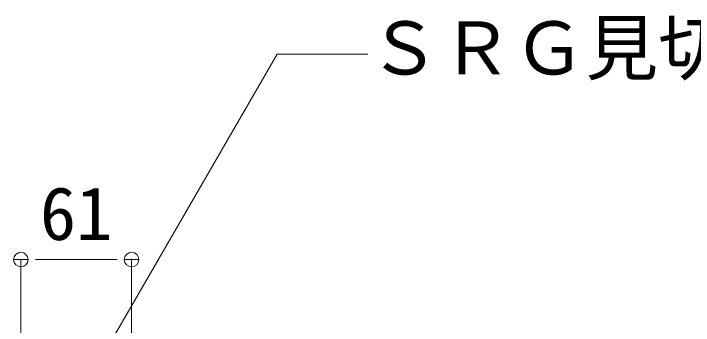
# Model space of a CAD drawing. Units: millimetres, scale not verified. Extents: x -3947 to 3947, y -2774 to 2774.
# Drawn here: x 1375.2 to 1749.8, y 1854.2 to 2026.3 of the extents above; entities that cross this region are included whole.
import ezdxf
from ezdxf.enums import TextEntityAlignment as Align

# ---------------------------------------------------------------- set-up
doc = ezdxf.new("R2010")
doc.units = ezdxf.units.MM
doc.header["$LTSCALE"] = 2
doc.header["$PDMODE"] = 32
doc.header["$PDSIZE"] = 0.4
for name, color, linetype, lineweight in [('0-0_0', 7, 'Continuous', 9), ('0-3_MOJI', 7, 'Continuous', 18), ('0-4_sunpo', 7, 'Continuous', 9)]:
    doc.layers.add(name, color=color, linetype=linetype, lineweight=lineweight)
doc.layers.add('0-2_DEFPOINTS', color=7, linetype='Continuous')
doc.styles.add('ＭＳ ゴシック', font='')
doc.styles.get('ＭＳ ゴシック').set_extended_font_data('MS Gothic')

# ---------------------------------------------------------------- blocks, each defined once
blk = doc.blocks.new('_Dot')
at = {"layer": '0-0_0'}
for p, q in [((-0.5, 0), (-1, 0)), ((0.25, 0), (-0.25, 0))]:
    blk.add_line(p, q, dxfattribs=at)
blk.add_circle((0, 0), 0.25, dxfattribs=at)
blk = doc.blocks.new('D17')
at = {"layer": '0-2_DEFPOINTS'}
for p in [(5636.7, 4844.048), (5575.7, 4765.725), (5636.7, 4765.725)]:
    blk.add_point(p, dxfattribs=at)
at = {"layer": '0-4_sunpo'}
for p, q in [((5575.7, 4785.725), (5575.7, 4844.048)), ((5591.7, 4844.048), (5620.7, 4844.048)), ((5636.7, 4785.725), (5636.7, 4844.048))]:
    blk.add_line(p, q, dxfattribs=at)
at = {"layer": '0-4_sunpo', "xscale": 16, "yscale": 16, "rotation": 180}
blk.add_blockref('_Dot', (5575.7, 4844.048), dxfattribs=at)
at = {"layer": '0-4_sunpo', "xscale": 16, "yscale": 16}
blk.add_blockref('_Dot', (5636.7, 4844.048), dxfattribs=at)
at = {"layer": '0-4_sunpo', "style": 'ＭＳ ゴシック'}
blk.add_text('61', height=29.33, dxfattribs=at).set_placement((5586.2, 4846.048), align=Align.BOTTOM_LEFT)

msp = doc.modelspace()

# ---------------------------------------------------------------- linework, layer by layer
at = {"layer": '0-3_MOJI'}
for p, q in [((1409.701, 1812.18), (1520.375, 2003.872)), ((1520.375, 2003.872), (1570.375, 2003.872))]:
    msp.add_line(p, q, dxfattribs=at)

# ---------------------------------------------------------------- block references
at = {"layer": '0-4_sunpo'}
msp.add_blockref('D17', (-4196.499, -2953.545), dxfattribs=at)

# ---------------------------------------------------------------- texts
at = {"layer": '0-3_MOJI', "style": 'ＭＳ ゴシック'}
msp.add_text('ＳＲＧ見切り材', height=29.33, dxfattribs=at).set_placement((1570.375, 1983.872), align=Align.BOTTOM_LEFT)

doc.saveas('drawing.dxf')
